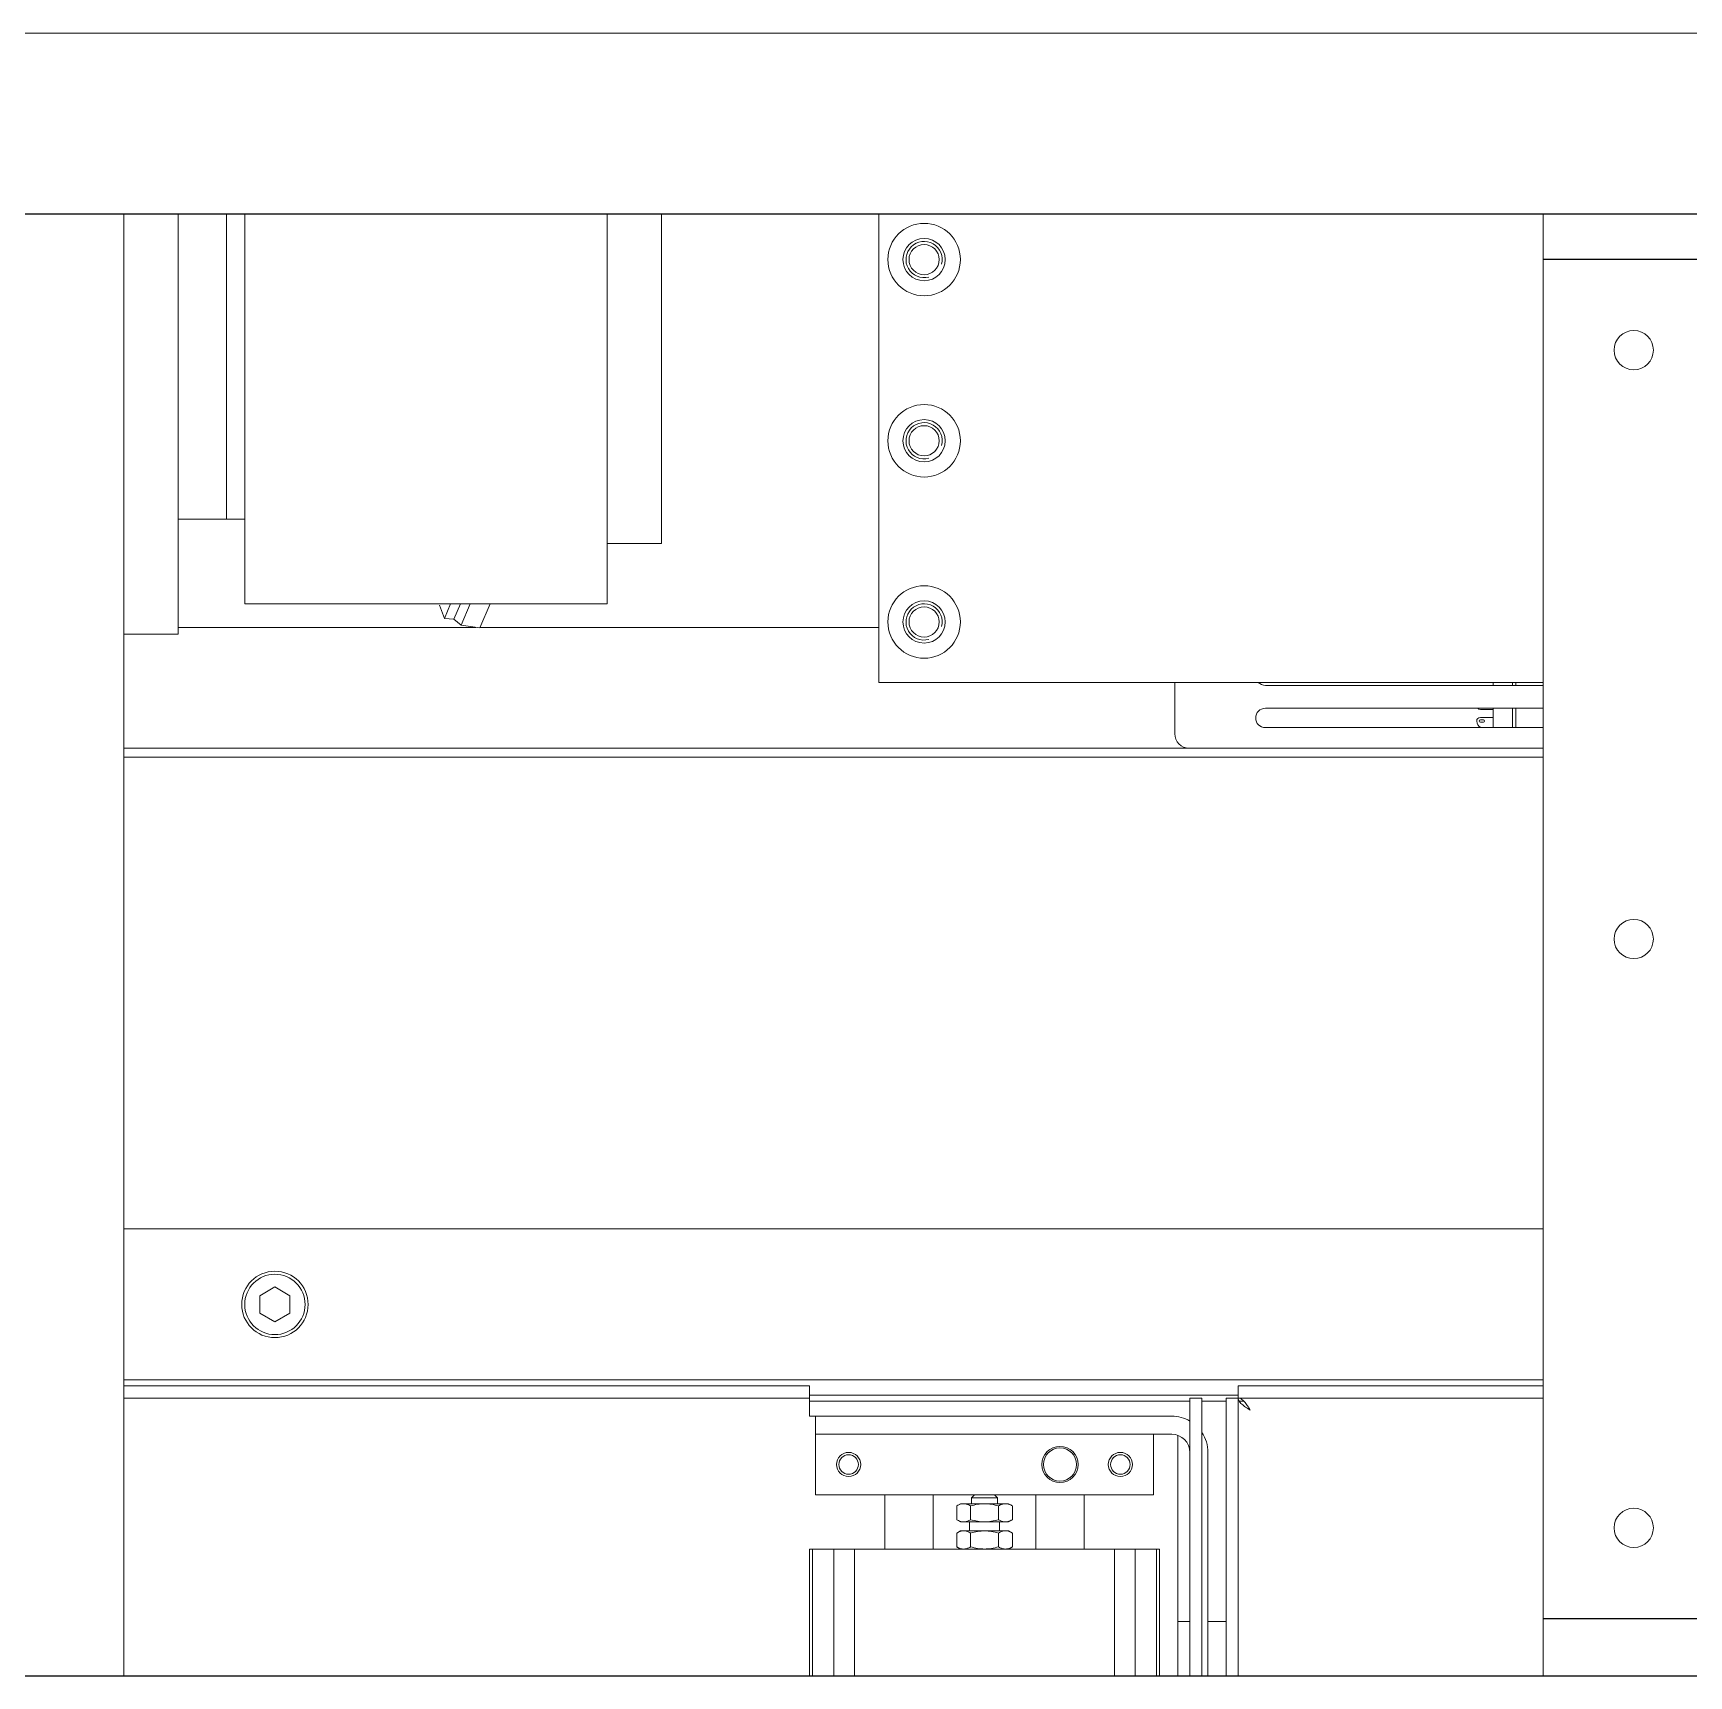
# Model space of a CAD drawing. Header units: millimetres. Extents: x -1052 to 3351, y 0 to 2015.
# Drawn here: x -223.462 to -219.407, y 1707.349 to 1711.373 of the extents above; entities that cross this region are included whole.
import ezdxf

# ---------------------------------------------------------------- set-up
doc = ezdxf.new("R2010")
doc.units = ezdxf.units.MM
doc.layers.add('@ New Renovation', color=7, linetype='Continuous')
for name, color, linetype, lineweight in [('_TR16-3030_BSOLIDLINE！实线层', 7, 'Continuous', 18), ('_TR16-30_FRSOLIDLINE！实线层', 7, 'Continuous', 18), ('AM_CL', 7, 'Continuous', 15), ('FPDBJ-11-9SOLIDLINE！实线层', 7, 'Continuous', 18), ('GB_C-SXR28-滑块_2SOLIDLINE！实线层', 7, 'Continuous', 18), ('HCJ_RECTANGULAR_TUSOLIDLINE！实线层', 7, 'Continuous', 18), ('ISO4762-M6X20-10_9SOLIDLINE！实线层', 7, 'Continuous', 18), ('QJ_RECTANGULAR_TUBSOLIDLINE！实线层', 7, 'Continuous', 18), ('QJ_SQUARE_TUBE_120SOLIDLINE！实线层', 7, 'Continuous', 18), ('QZDB-1-2_1SOLIDLINE！实线层', 7, 'Continuous', 18), ('QZDB-4-10SOLIDLINE！实线层', 7, 'Continuous', 18), ('QZDB-4-1SOLIDLINE！实线层', 7, 'Continuous', 18), ('QZDB-4-2-1SOLIDLINE！实线层', 7, 'Continuous', 18), ('QZDBHC-2-15SOLIDLINE！实线层', 7, 'Continuous', 18), ('QZDBHC-2-2-ASOLIDLINE！实线层', 7, 'Continuous', 18), ('QZDBHC-2-A-1SOLIDLINE！实线层', 7, 'Continuous', 18), ('QZDBHC-2-AA-1SOLIDLINE！实线层', 7, 'Continuous', 18), ('QZDLD-10SOLIDLINE！实线层', 7, 'Continuous', 18), ('QZDLD-1SOLIDLINE！实线层', 7, 'Continuous', 18), ('SENSOR_EE-SX674SOLIDLINE！实线层', 7, 'Continuous', 18), ('TDJG-11SOLIDLINE！实线层', 7, 'Continuous', 18), ('TDJG-16SOLIDLINE！实线层', 7, 'Continuous', 18), ('TDJGA-11SOLIDLINE！实线层', 7, 'Continuous', 18), ('TDJGA-1SOLIDLINE！实线层', 7, 'Continuous', 18), ('ZDXTDJG-1SOLIDLINE！实线层', 7, 'Continuous', 18), ('ZDXTDJG-3SOLIDLINE！实线层', 7, 'Continuous', 18)]:
    doc.layers.add(name, color=color, linetype=linetype, lineweight=lineweight)

# ---------------------------------------------------------------- blocks, each defined once
blk = doc.blocks.new('*X870')
at = {"layer": '@ New Renovation', "color": 0, "linetype": 'Continuous'}
for p, q in [((-2938.08, -545.7), (-2938.08, 1014.3)), ((-2696.08, 863.3), (-2696.08, -394.7)), ((-2930.58, -105.7), (-2930.58, 574.3)), ((-2705.58, 574.3), (-2705.58, 309.3))]:
    blk.add_line(p, q, dxfattribs=at)
at = {"layer": '_TR16-3030_BSOLIDLINE！实线层', "color": 7, "linetype": 'Continuous'}
for p, q in [((-2717.08, 695.8), (-2717.08, 637.8)), ((-2717.08, 695.8), (-2696.08, 695.8)), ((-2717.08, 695.3), (-2696.08, 695.3)), ((-2696.08, 691.75), (-2717.08, 691.75)), ((-2717.08, 688.35), (-2696.08, 688.35)), ((-2724.58, 670.8), (-2724.22, 671.41)), ((-2724.58, 670.8), (-2724.58, 662.8)), ((-2721.94, 671.41), (-2724.22, 671.41)), ((-2721.94, 669.1), (-2724.22, 669.1)), ((-2721.58, 670.8), (-2721.94, 671.41)), ((-2721.58, 662.8), (-2721.58, 670.8)), ((-2720.08, 669.3), (-2721.58, 669.3)), ((-2720.08, 670.8), (-2719.72, 671.41)), ((-2720.08, 670.8), (-2720.08, 662.8)), ((-2717.44, 671.41), (-2719.72, 671.41)), ((-2717.44, 669.1), (-2719.72, 669.1)), ((-2717.08, 670.8), (-2717.44, 671.41)), ((-2726.08, 668.46), (-2725.58, 668.96)), ((-2725.58, 668.96), (-2725.58, 664.63)), ((-2724.58, 668.96), (-2725.58, 668.96)), ((-2726.08, 665.13), (-2725.58, 664.63)), ((-2724.58, 664.63), (-2725.58, 664.63)), ((-2721.94, 664.49), (-2724.22, 664.49)), ((-2720.08, 664.3), (-2721.58, 664.3)), ((-2717.44, 664.49), (-2719.72, 664.49)), ((-2724.58, 662.8), (-2724.22, 662.18)), ((-2721.94, 662.18), (-2724.22, 662.18)), ((-2721.58, 662.8), (-2721.94, 662.18)), ((-2720.08, 662.8), (-2719.72, 662.18)), ((-2717.44, 662.18), (-2719.72, 662.18)), ((-2717.08, 662.8), (-2717.44, 662.18)), ((-2696.08, 645.25), (-2717.08, 645.25)), ((-2717.08, 641.85), (-2696.08, 641.85)), ((-2717.08, 638.3), (-2696.08, 638.3)), ((-2717.08, 637.8), (-2696.08, 637.8))]:
    blk.add_line(p, q, dxfattribs=at)
for points in [[(-2724.42, 671.03), (-2724.52, 670.78), (-2724.58, 670.52), (-2724.58, 670.26)], [(-2724.22, 669.1), (-2724.44, 668.36), (-2724.58, 667.57), (-2724.58, 666.8)], [(-2724.22, 671.41), (-2724.3, 671.29), (-2724.36, 671.16), (-2724.42, 671.03)], [(-2721.58, 666.8), (-2721.58, 667.57), (-2721.72, 668.36), (-2721.94, 669.1)], [(-2719.92, 671.03), (-2720.02, 670.78), (-2720.08, 670.52), (-2720.08, 670.26)], [(-2719.72, 669.1), (-2719.94, 668.36), (-2720.08, 667.57), (-2720.08, 666.8)], [(-2719.72, 671.41), (-2719.8, 671.29), (-2719.86, 671.16), (-2719.92, 671.03)], [(-2717.08, 666.8), (-2717.08, 667.57), (-2717.22, 668.36), (-2717.44, 669.1)], [(-2724.58, 666.8), (-2724.58, 666.02), (-2724.44, 665.23), (-2724.22, 664.49)], [(-2721.94, 664.49), (-2721.72, 665.23), (-2721.58, 666.02), (-2721.58, 666.8)], [(-2720.08, 666.8), (-2720.08, 666.02), (-2719.94, 665.23), (-2719.72, 664.49)], [(-2717.44, 664.49), (-2717.22, 665.23), (-2717.08, 666.02), (-2717.08, 666.8)], [(-2721.94, 662.18), (-2721.87, 662.3), (-2721.8, 662.43), (-2721.74, 662.56)], [(-2721.74, 662.56), (-2721.64, 662.81), (-2721.58, 663.07), (-2721.58, 663.33)], [(-2717.44, 662.18), (-2717.37, 662.3), (-2717.3, 662.43), (-2717.24, 662.56)], [(-2717.24, 662.56), (-2717.14, 662.81), (-2717.08, 663.07), (-2717.08, 663.33)]]:
    blk.add_open_spline(points, degree=3, dxfattribs=at)
for points, knots in [([(-2724.58, 670.26), (-2724.58, 669.96), (-2724.47, 669.55), (-2724.28, 669.2), (-2724.22, 669.1)], [0, 0, 0, 0, 0.899825, 1.220885, 1.220885, 1.220885, 1.220885]), ([(-2721.58, 670.26), (-2721.58, 670.56), (-2721.69, 670.96), (-2721.88, 671.32), (-2721.94, 671.41)], [0, 0, 0, 0, 0.899825, 1.220885, 1.220885, 1.220885, 1.220885]), ([(-2721.94, 669.1), (-2721.88, 669.2), (-2721.69, 669.55), (-2721.58, 669.96), (-2721.58, 670.26)], [0, 0, 0, 0, 0.321093, 1.220909, 1.220909, 1.220909, 1.220909]), ([(-2720.08, 670.26), (-2720.08, 669.96), (-2719.97, 669.55), (-2719.78, 669.2), (-2719.72, 669.1)], [0, 0, 0, 0, 0.899825, 1.220885, 1.220885, 1.220885, 1.220885]), ([(-2717.08, 670.26), (-2717.08, 670.56), (-2717.19, 670.96), (-2717.38, 671.32), (-2717.44, 671.41)], [0, 0, 0, 0, 0.899825, 1.220885, 1.220885, 1.220885, 1.220885]), ([(-2717.44, 669.1), (-2717.38, 669.2), (-2717.19, 669.55), (-2717.08, 669.96), (-2717.08, 670.26)], [0, 0, 0, 0, 0.321093, 1.220909, 1.220909, 1.220909, 1.220909]), ([(-2724.22, 664.49), (-2724.28, 664.39), (-2724.47, 664.04), (-2724.58, 663.63), (-2724.58, 663.33)], [0, 0, 0, 0, 0.321093, 1.220909, 1.220909, 1.220909, 1.220909]), ([(-2721.58, 663.33), (-2721.58, 663.63), (-2721.69, 664.04), (-2721.88, 664.39), (-2721.94, 664.49)], [0, 0, 0, 0, 0.899825, 1.220885, 1.220885, 1.220885, 1.220885]), ([(-2719.72, 664.49), (-2719.78, 664.39), (-2719.97, 664.04), (-2720.08, 663.63), (-2720.08, 663.33)], [0, 0, 0, 0, 0.321093, 1.220909, 1.220909, 1.220909, 1.220909]), ([(-2717.08, 663.33), (-2717.08, 663.63), (-2717.19, 664.04), (-2717.38, 664.39), (-2717.44, 664.49)], [0, 0, 0, 0, 0.899825, 1.220885, 1.220885, 1.220885, 1.220885]), ([(-2724.58, 663.33), (-2724.58, 663.03), (-2724.47, 662.63), (-2724.28, 662.27), (-2724.22, 662.18)], [0, 0, 0, 0, 0.899825, 1.220885, 1.220885, 1.220885, 1.220885]), ([(-2720.08, 663.33), (-2720.08, 663.03), (-2719.97, 662.63), (-2719.78, 662.27), (-2719.72, 662.18)], [0, 0, 0, 0, 0.899825, 1.220885, 1.220885, 1.220885, 1.220885])]:
    blk.add_open_spline(points, degree=3, knots=knots, dxfattribs=at)
at = {"layer": '_TR16-30_FRSOLIDLINE！实线层', "color": 7, "linetype": 'Continuous'}
for p, q in [((-2736.08, 694.8), (-2726.08, 694.8)), ((-2726.08, 694.8), (-2726.08, 638.8)), ((-2717.08, 683.3), (-2726.08, 683.3)), ((-2717.08, 675.3), (-2726.08, 675.3)), ((-2717.08, 658.3), (-2726.08, 658.3)), ((-2717.08, 650.3), (-2726.08, 650.3)), ((-2736.08, 638.8), (-2726.08, 638.8))]:
    blk.add_line(p, q, dxfattribs=at)
for centre, radius in [((-2731.08, 689.3), 2), ((-2731.08, 689.3), 1.62), ((-2731.08, 654.3), 3), ((-2731.08, 654.3), 2.75), ((-2731.08, 644.3), 2), ((-2731.08, 644.3), 1.62)]:
    blk.add_circle(centre, radius, dxfattribs=at)
at = {"layer": 'FPDBJ-11-9SOLIDLINE！实线层', "color": 7, "linetype": 'Continuous'}
for p, q in [((-2705.08, 632.8), (-2705.08, 634.8)), ((-2705.08, 626.8), (-2705.08, 629.8))]:
    blk.add_line(p, q, dxfattribs=at)
at = {"layer": 'GB_C-SXR28-滑块_2SOLIDLINE！实线层', "color": 7, "linetype": 'Continuous'}
for p, q in [((-2871.14, 756.24), (-2873.38, 757.05)), ((-2873.58, 755.2), (-2871.14, 756.24)), ((-2873.58, 753.57), (-2871.02, 754.66)), ((-2871.14, 756.24), (-2871.02, 754.66)), ((-2870.06, 753.44), (-2871.02, 754.66)), ((-2873.58, 751.94), (-2870.06, 753.44)), ((-2870.06, 753.44), (-2869.58, 750.38)), ((-2873.58, 748.68), (-2869.58, 750.38))]:
    blk.add_line(p, q, dxfattribs=at)
at = {"layer": 'HCJ_RECTANGULAR_TUSOLIDLINE！实线层', "color": 7, "linetype": 'Continuous'}
blk.add_line((-2968.08, 1016.3), (-2968.08, -547.7), dxfattribs=at)
at = {"layer": 'ISO4762-M6X20-10_9SOLIDLINE！实线层', "color": 7, "linetype": 'Continuous'}
for p, q in [((-2760.47, 784.3), (-2759.02, 786.8)), ((-2759.02, 781.8), (-2760.47, 784.3)), ((-2759.02, 786.8), (-2756.14, 786.8)), ((-2756.14, 786.8), (-2754.69, 784.3)), ((-2754.69, 784.3), (-2756.14, 781.8)), ((-2756.14, 781.8), (-2759.02, 781.8))]:
    blk.add_line(p, q, dxfattribs=at)
blk.add_circle((-2757.58, 784.3), 5, dxfattribs=at)
at = {"layer": 'QJ_RECTANGULAR_TUBSOLIDLINE！实线层', "color": 7, "linetype": 'Continuous'}
for p, q in [((-2968.08, -547.7), (-2968.08, 1016.3)), ((-2938.08, 574.3), (-2930.58, 574.3)), ((-2705.58, 574.3), (-2696.08, 574.3))]:
    blk.add_line(p, q, dxfattribs=at)
at = {"layer": 'QJ_SQUARE_TUBE_120SOLIDLINE！实线层', "color": 7, "linetype": 'Continuous'}
blk.add_line((-2938.08, 809.3), (-2696.08, 809.3), dxfattribs=at)
at = {"layer": 'QZDB-1-2_1SOLIDLINE！实线层', "color": 7, "linetype": 'Continuous'}
for p, q in [((-2860.58, 635.3), (-2852.08, 635.3)), ((-2860.08, 574.3), (-2860.08, 620.3)), ((-2856.28, 620.3), (-2856.28, 574.3)), ((-2853.08, 574.3), (-2853.08, 620.3))]:
    blk.add_line(p, q, dxfattribs=at)
for centre, radius, end in [((-2852.08, 632.9), 2.4, 90), ((-2861.68, 620.3), 1.6, 46.4806), ((-2854.68, 620.3), 1.6, 180)]:
    blk.add_arc(centre, radius, 0, end, dxfattribs=at)
at = {"layer": 'QZDB-4-10SOLIDLINE！实线层', "color": 7, "linetype": 'Continuous'}
for p, q in [((-2739.08, 635.8), (-2739.08, 694.8)), ((-2736.08, 694.8), (-2739.08, 694.8)), ((-2736.08, 635.8), (-2736.08, 694.8)), ((-2696.08, 629.8), (-2733.08, 629.8))]:
    blk.add_line(p, q, dxfattribs=at)
for radius, start, end in [(6, 180, 210.0207), (3, 180, 270), (6, 236.4798, 270)]:
    blk.add_arc((-2733.08, 635.8), radius, start, end, dxfattribs=at)
at = {"layer": 'QZDB-4-1SOLIDLINE！实线层', "color": 7, "linetype": 'Continuous'}
for p, q in [((-2742.08, 624.8), (-2742.08, 626.8)), ((-2696.08, 626.8), (-2742.08, 626.8)), ((-2744.08, 624.8), (-2744.08, 574.3)), ((-2742.08, 624.8), (-2744.08, 624.8)), ((-2742.08, 574.3), (-2742.08, 624.8)), ((-2742.08, 624.8), (-2696.08, 624.8))]:
    blk.add_line(p, q, dxfattribs=at)
for points in [[(-2742.08, 624.8), (-2742.08, 624.71), (-2742.05, 624.53), (-2741.93, 624.28), (-2741.74, 624.03), (-2741.39, 623.68), (-2740.82, 623.27), (-2740.34, 622.96), (-2740.08, 622.8)], [(-2742.08, 624.8), (-2742, 624.8), (-2741.82, 624.77), (-2741.56, 624.65), (-2741.31, 624.45), (-2740.97, 624.1), (-2740.55, 623.54), (-2740.24, 623.05), (-2740.08, 622.8)]]:
    blk.add_open_spline(points, degree=3, knots=[0, 0, 0, 0, 0.253119, 0.52795, 0.839078, 1.192123, 2.011796, 2.926681, 2.926681, 2.926681, 2.926681], dxfattribs=at)
at = {"layer": 'QZDB-4-2-1SOLIDLINE！实线层', "color": 7, "linetype": 'Continuous'}
for p, q in [((-2744.08, 809.3), (-2744.08, 695.8)), ((-2742.08, 695.8), (-2742.08, 809.3)), ((-2742.08, 695.8), (-2744.08, 695.8)), ((-2742.08, 695.8), (-2739.08, 695.8)), ((-2739.08, 694.8), (-2739.08, 695.8)), ((-2696.08, 634.8), (-2735.9, 634.8)), ((-2742.08, 630.8), (-2742.08, 632.8)), ((-2696.08, 632.8), (-2742.08, 632.8)), ((-2742.08, 630.8), (-2696.08, 630.8))]:
    blk.add_line(p, q, dxfattribs=at)
at = {"layer": 'QZDBHC-2-15SOLIDLINE！实线层', "color": 7, "linetype": 'Continuous'}
for p, q in [((-2873.58, 789.3), (-2938.08, 789.3)), ((-2873.58, 789.3), (-2873.58, 729.3)), ((-2873.58, 729.3), (-2938.08, 729.3))]:
    blk.add_line(p, q, dxfattribs=at)
at = {"layer": 'QZDBHC-2-2-ASOLIDLINE！实线层', "color": 7, "linetype": 'Continuous'}
for p, q in [((-2887.58, 800.3), (-2938.08, 800.3)), ((-2887.58, 789.3), (-2887.58, 800.3)), ((-2887.58, 792.3), (-2938.08, 792.3))]:
    blk.add_line(p, q, dxfattribs=at)
at = {"layer": 'QZDBHC-2-A-1SOLIDLINE！实线层', "color": 7, "linetype": 'Continuous'}
for p, q in [((-2883.58, 720.3), (-2883.58, 729.3)), ((-2938.08, 720.3), (-2883.58, 720.3))]:
    blk.add_line(p, q, dxfattribs=at)
at = {"layer": 'QZDBHC-2-AA-1SOLIDLINE！实线层', "color": 7, "linetype": 'Continuous'}
for p in [(-2868.58, 809.3), (-2938.08, 800.3)]:
    blk.add_line(p, (-2868.58, 800.3), dxfattribs=at)
at = {"layer": 'QZDLD-10SOLIDLINE！实线层', "color": 7, "linetype": 'Continuous'}
for p, q in [((-2849.68, 574.3), (-2849.68, 809.3)), ((-2848.18, 574.3), (-2848.18, 809.3))]:
    blk.add_line(p, q, dxfattribs=at)
at = {"layer": 'QZDLD-1SOLIDLINE！实线层', "color": 7, "linetype": 'Continuous'}
for p, q in [((-2869.68, 751.01), (-2869.68, 800.3)), ((-2869.68, 684.3), (-2869.68, 750.38))]:
    blk.add_line(p, q, dxfattribs=at)
at = {"layer": 'SENSOR_EE-SX674SOLIDLINE！实线层', "color": 7, "linetype": 'Continuous'}
for p, q in [((-2856.11, 582.6), (-2856.11, 584.7)), ((-2854.77, 584.7), (-2854.77, 582.6)), ((-2854.37, 584.2), (-2854.37, 584.7)), ((-2853.97, 584.7), (-2853.97, 584.2)), ((-2860.08, 582.6), (-2860.58, 582.6)), ((-2853.08, 582.6), (-2856.28, 582.6)), ((-2860.08, 579.4), (-2860.58, 579.4)), ((-2860.08, 578.8), (-2860.58, 578.8)), ((-2853.08, 579.4), (-2856.28, 579.4)), ((-2853.08, 578.8), (-2856.28, 578.8))]:
    blk.add_line(p, q, dxfattribs=at)
for centre, radius, start, end in [((-2856.71, 584.7), 0.6, 0, 44.1359), ((-2854.17, 584.7), 0.6, 90, 180), ((-2854.17, 584.7), 0.2, 0, 180), ((-2854.17, 584.2), 0.2, 180, 0), ((-2854.17, 584.1), 1.2, 24.6153, 90)]:
    blk.add_arc(centre, radius, start, end, dxfattribs=at)
at = {"layer": 'TDJG-11SOLIDLINE！实线层', "color": 7, "linetype": 'Continuous'}
for p, q in [((-2741.58, 695.8), (-2741.58, 632.8)), ((-2741.58, 630.8), (-2741.58, 626.8)), ((-2741.58, 624.64), (-2741.58, 623.88))]:
    blk.add_line(p, q, dxfattribs=at)
at = {"layer": 'TDJG-16SOLIDLINE！实线层', "color": 7, "linetype": 'Continuous'}
blk.add_line((-2742.58, 624.8), (-2742.58, 695.8), dxfattribs=at)
at = {"layer": 'TDJGA-11SOLIDLINE！实线层', "color": 7, "linetype": 'Continuous'}
for p, q in [((-2770.08, 809.3), (-2770.08, 574.3)), ((-2745.08, 574.3), (-2745.08, 809.3))]:
    blk.add_line(p, q, dxfattribs=at)
blk.add_circle((-2757.58, 784.3), 5.5, dxfattribs=at)
at = {"layer": 'TDJGA-1SOLIDLINE！实线层', "color": 7, "linetype": 'Continuous'}
blk.add_line((-2930.58, 574.3), (-2705.58, 574.3), dxfattribs=at)
for centre in [(-2915.58, 559.3), (-2818.08, 559.3), (-2720.58, 559.3)]:
    blk.add_circle(centre, 3.25, dxfattribs=at)
at = {"layer": 'ZDXTDJG-1SOLIDLINE！实线层', "color": 7, "linetype": 'Continuous'}
for p, q in [((-2860.58, 684.3), (-2938.08, 684.3)), ((-2860.58, 574.3), (-2860.58, 684.3))]:
    blk.add_line(p, q, dxfattribs=at)
for centre, radius in [((-2930.58, 676.8), 6), ((-2900.58, 676.8), 6), ((-2870.58, 676.8), 6), ((-2930.58, 676.8), 3.5), ((-2900.58, 676.8), 3.5), ((-2870.58, 676.8), 3.5)]:
    blk.add_circle(centre, radius, dxfattribs=at)
at = {"layer": 'ZDXTDJG-3SOLIDLINE！实线层', "color": 7, "linetype": 'Continuous'}
for centre in [(-2930.58, 676.8), (-2900.58, 676.8), (-2870.58, 676.8)]:
    blk.add_circle(centre, 2.5, dxfattribs=at)
at = {"layer": 'ZDXTDJG-3SOLIDLINE！实线层', "color": 3, "linetype": 'Continuous'}
for centre in [(-2930.58, 676.8), (-2900.58, 676.8), (-2870.58, 676.8)]:
    blk.add_arc(centre, 3, 345, 285, dxfattribs=at)
blk = doc.blocks.new('1111')
at = {"layer": '@ New Renovation', "color": 0, "xscale": -1.000000000000001, "rotation": 90}
blk.add_blockref('*X870', (742235.8, 28062.85), dxfattribs=at)

msp = doc.modelspace()

# ---------------------------------------------------------------- block references
at = {"layer": 'AM_CL', "xscale": 0.01479181789831161, "yscale": 0.01479181789831161, "zscale": 0.01479181789831161}
msp.add_blockref('1111', (-11190.2858, 1252.3689), dxfattribs=at)

doc.saveas('drawing.dxf')
